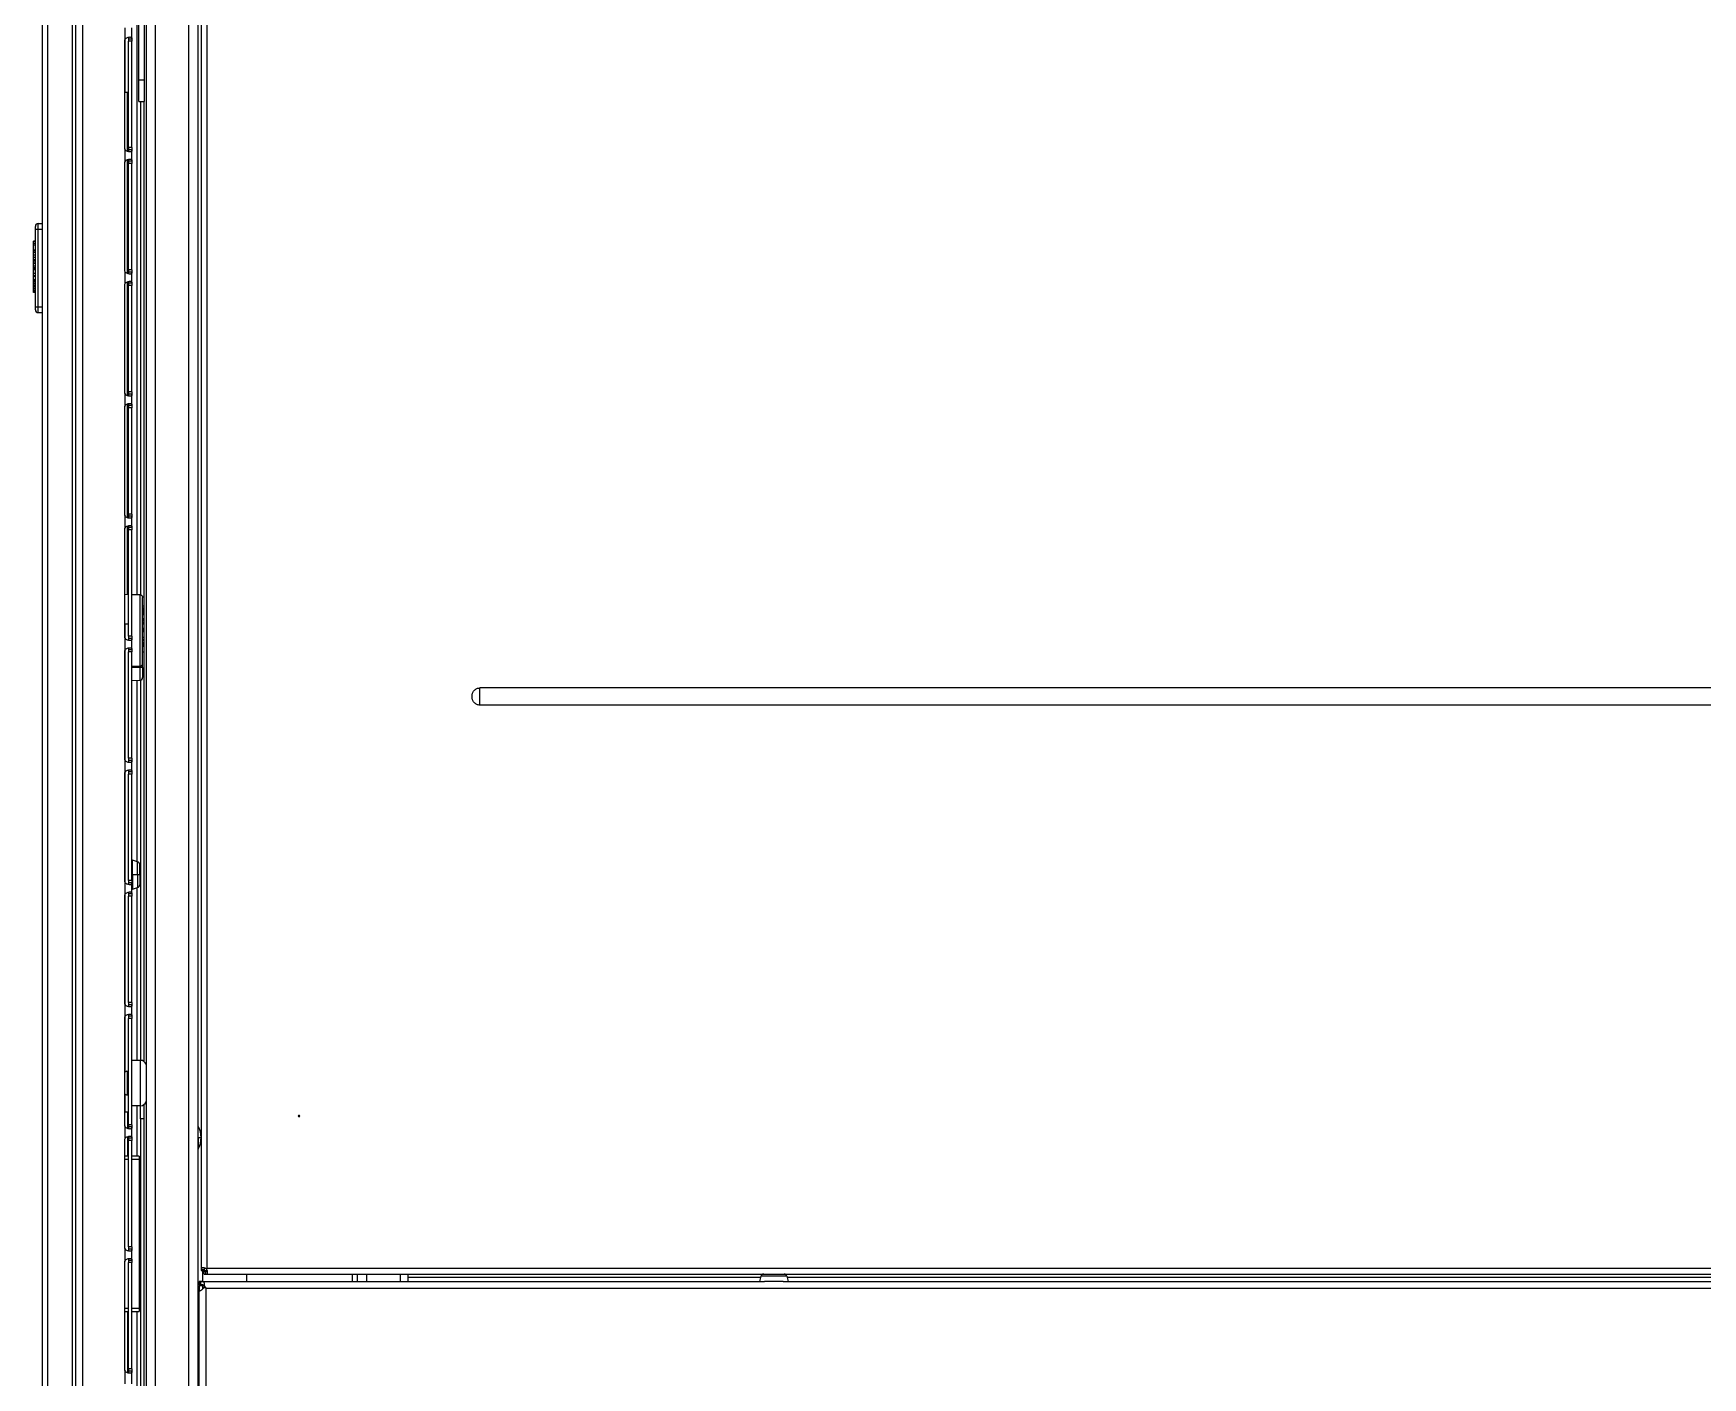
# Model space of a CAD drawing. Header units: millimetres. Extents: x 167 to 1022, y 285 to 720.
# Drawn here: x 396.8 to 454.9, y 388 to 434.8 of the extents above; entities that cross this region are included whole.
import ezdxf

# ---------------------------------------------------------------- set-up
doc = ezdxf.new("R2010")
doc.units = ezdxf.units.MM

msp = doc.modelspace()

# ---------------------------------------------------------------- linework, layer by layer
at = {"color": 7, "linetype": 'Continuous', "lineweight": 25}
for p, q in [((401.017, 484.129), (401.017, 288.629)), ((402.177, 484.129), (402.177, 288.629)), ((402.497, 484.129), (402.497, 288.629)), ((402.622, 473.849), (402.622, 391.789)), ((402.822, 391.829), (402.822, 473.809)), ((397.097, 319.579), (397.097, 456.479)), ((397.277, 319.579), (397.277, 456.479)), ((398.137, 319.579), (398.137, 456.479)), ((398.257, 319.579), (398.257, 456.479)), ((398.498, 319.579), (398.498, 456.479)), ((400.697, 456.479), (400.697, 319.579)), ((400.447, 433.179), (400.447, 436.379)), ((400.647, 433.179), (400.647, 436.379)), ((400.387, 415.276), (400.387, 435.659)), ((399.945, 434.529), (399.945, 430.829)), ((399.967, 434.608), (399.967, 435)), ((399.967, 432.754), (399.967, 434.608)), ((400.207, 434.608), (400.087, 434.608)), ((400.087, 434.608), (400.087, 434.529)), ((400.207, 434.529), (400.087, 434.529)), ((400.087, 430.829), (400.087, 434.529)), ((400.207, 434.608), (400.207, 435)), ((400.207, 434.608), (400.207, 434.529)), ((400.207, 430.829), (400.207, 434.529)), ((400.447, 432.429), (400.447, 433.179)), ((400.647, 433.179), (400.447, 433.179)), ((400.647, 432.429), (400.647, 433.179)), ((399.967, 432.754), (399.945, 432.754)), ((399.967, 432.754), (400.087, 432.754)), ((400.057, 430.694), (400.057, 432.754)), ((400.447, 432.429), (400.647, 432.429)), ((400.507, 432.429), (400.507, 415.269)), ((400.627, 432.429), (400.627, 399.029)), ((399.967, 430.358), (399.967, 430.75)), ((400.207, 430.829), (400.087, 430.829)), ((400.087, 430.829), (400.087, 430.75)), ((400.207, 430.75), (400.087, 430.75)), ((400.207, 430.829), (400.207, 430.75)), ((400.207, 430.358), (400.207, 430.75)), ((399.945, 430.279), (399.945, 426.579)), ((400.057, 426.444), (400.057, 430.414)), ((400.207, 430.358), (400.087, 430.358)), ((400.087, 430.358), (400.087, 430.279)), ((400.207, 430.279), (400.087, 430.279)), ((400.087, 426.579), (400.087, 430.279)), ((400.207, 430.358), (400.207, 430.279)), ((400.207, 426.579), (400.207, 430.279)), ((396.947, 427.989), (396.947, 428.189)), ((396.947, 428.189), (397.097, 428.189)), ((396.847, 427.578), (396.777, 427.578)), ((396.777, 427.557), (396.777, 427.578)), ((396.847, 427.557), (396.777, 427.557)), ((396.777, 427.493), (396.777, 427.557)), ((396.847, 427.989), (396.847, 428.089)), ((396.847, 425.289), (396.847, 427.989)), ((396.847, 427.989), (396.947, 427.989)), ((396.947, 425.289), (396.947, 427.989)), ((396.947, 427.989), (397.097, 427.989)), ((396.847, 427.493), (396.777, 427.493)), ((396.777, 427.429), (396.777, 427.493)), ((396.847, 427.429), (396.777, 427.429)), ((396.777, 427.259), (396.777, 427.429)), ((396.847, 427.259), (396.777, 427.259)), ((396.777, 427.238), (396.777, 427.259)), ((396.847, 427.238), (396.777, 427.238)), ((396.777, 427.174), (396.777, 427.238)), ((396.847, 427.174), (396.777, 427.174)), ((396.777, 427.089), (396.777, 427.174)), ((396.847, 427.089), (396.777, 427.089)), ((396.777, 427.004), (396.777, 427.089)), ((396.847, 427.004), (396.777, 427.004)), ((396.777, 426.919), (396.777, 427.004)), ((396.847, 426.919), (396.777, 426.919)), ((396.777, 426.876), (396.777, 426.919)), ((396.847, 426.876), (396.777, 426.876)), ((396.777, 426.812), (396.777, 426.876)), ((396.847, 426.812), (396.777, 426.812)), ((396.777, 426.791), (396.777, 426.812)), ((396.847, 426.791), (396.777, 426.791)), ((396.777, 426.706), (396.777, 426.791)), ((396.847, 426.706), (396.777, 426.706)), ((396.777, 426.642), (396.777, 426.706)), ((396.847, 426.642), (396.777, 426.642)), ((396.777, 426.6), (396.777, 426.642)), ((396.847, 426.6), (396.777, 426.6)), ((396.777, 426.578), (396.777, 426.6)), ((396.847, 426.578), (396.777, 426.578)), ((396.777, 426.443), (396.777, 426.578)), ((396.777, 426.373), (396.777, 426.443)), ((396.847, 426.443), (396.777, 426.443)), ((399.967, 426.108), (399.967, 426.5)), ((400.207, 426.579), (400.087, 426.579)), ((400.087, 426.579), (400.087, 426.5)), ((400.207, 426.5), (400.087, 426.5)), ((400.207, 426.579), (400.207, 426.5)), ((400.207, 426.108), (400.207, 426.5)), ((396.847, 426.373), (396.777, 426.373)), ((396.777, 426.345), (396.777, 426.373)), ((396.847, 426.345), (396.777, 426.345)), ((396.777, 426.232), (396.777, 426.345)), ((396.847, 426.232), (396.777, 426.232)), ((396.777, 426.218), (396.777, 426.232)), ((396.847, 426.218), (396.777, 426.218)), ((396.777, 426.19), (396.777, 426.218)), ((396.847, 426.19), (396.777, 426.19)), ((396.777, 426.148), (396.777, 426.19)), ((396.777, 426.092), (396.777, 426.148)), ((396.847, 426.148), (396.777, 426.148)), ((396.847, 426.092), (396.777, 426.092)), ((396.777, 426.078), (396.777, 426.092)), ((396.847, 426.078), (396.777, 426.078)), ((396.777, 426.022), (396.777, 426.078)), ((396.847, 426.022), (396.777, 426.022)), ((396.777, 425.979), (396.777, 426.022)), ((396.847, 425.979), (396.777, 425.979)), ((396.777, 425.923), (396.777, 425.979)), ((396.777, 425.867), (396.777, 425.923)), ((396.847, 425.923), (396.777, 425.923)), ((396.847, 425.867), (396.777, 425.867)), ((396.777, 425.825), (396.777, 425.867)), ((396.847, 425.825), (396.777, 425.825)), ((396.777, 425.797), (396.777, 425.825)), ((399.945, 426.029), (399.945, 422.329)), ((400.057, 422.194), (400.057, 426.164)), ((400.207, 426.108), (400.087, 426.108)), ((400.087, 426.108), (400.087, 426.029)), ((400.207, 426.029), (400.087, 426.029)), ((400.087, 422.329), (400.087, 426.029)), ((400.207, 426.108), (400.207, 426.029)), ((400.207, 422.329), (400.207, 426.029)), ((396.847, 425.797), (396.777, 425.797)), ((396.777, 425.783), (396.777, 425.797)), ((396.847, 425.783), (396.777, 425.783)), ((396.847, 425.189), (396.847, 425.289)), ((396.847, 425.289), (396.947, 425.289)), ((396.947, 425.089), (396.947, 425.289)), ((396.947, 425.289), (397.097, 425.289)), ((396.947, 425.089), (397.097, 425.089)), ((400.207, 422.329), (400.087, 422.329)), ((400.087, 422.329), (400.087, 422.25)), ((400.207, 422.329), (400.207, 422.25)), ((399.945, 421.779), (399.945, 418.079)), ((399.967, 421.858), (399.967, 422.25)), ((400.057, 417.944), (400.057, 421.914)), ((400.207, 422.25), (400.087, 422.25)), ((400.207, 421.858), (400.087, 421.858)), ((400.087, 421.858), (400.087, 421.779)), ((400.207, 421.779), (400.087, 421.779)), ((400.087, 418.079), (400.087, 421.779)), ((400.207, 421.858), (400.207, 422.25)), ((400.207, 421.858), (400.207, 421.779)), ((400.207, 418.079), (400.207, 421.779)), ((399.967, 417.608), (399.967, 418)), ((400.207, 418.079), (400.087, 418.079)), ((400.087, 418.079), (400.087, 418)), ((400.207, 418), (400.087, 418)), ((400.207, 418.079), (400.207, 418)), ((400.207, 417.608), (400.207, 418)), ((399.945, 417.529), (399.945, 413.829)), ((400.057, 415.285), (400.057, 417.664)), ((400.207, 417.608), (400.087, 417.608)), ((400.087, 417.608), (400.087, 417.529)), ((400.207, 417.529), (400.087, 417.529)), ((400.087, 413.829), (400.087, 417.529)), ((400.207, 417.608), (400.207, 417.529)), ((400.207, 413.829), (400.207, 417.529)), ((399.945, 415.288), (400.087, 415.284)), ((400.207, 415.281), (400.48, 415.274)), ((400.48, 415.274), (400.48, 412.784)), ((400.577, 412.884), (400.577, 415.174)), ((400.577, 414.879), (400.616, 414.879)), ((400.577, 414.812), (400.616, 414.812)), ((400.616, 414.812), (400.582, 414.629)), ((400.616, 414.879), (400.616, 414.812)), ((399.967, 414.254), (399.945, 414.254)), ((399.967, 414.254), (400.087, 414.254)), ((399.967, 413.75), (399.967, 414.254)), ((400.577, 414.629), (400.616, 414.629)), ((400.577, 414.579), (400.616, 414.579)), ((400.577, 414.452), (400.616, 414.379)), ((400.577, 414.379), (400.616, 414.379)), ((400.577, 414.312), (400.616, 414.312)), ((400.616, 414.312), (400.577, 414.239)), ((400.616, 414.629), (400.616, 414.579)), ((400.616, 414.379), (400.616, 414.312)), ((399.967, 413.358), (399.967, 413.75)), ((400.207, 413.829), (400.087, 413.829)), ((400.087, 413.829), (400.087, 413.75)), ((400.207, 413.75), (400.087, 413.75)), ((400.207, 413.829), (400.207, 413.75)), ((400.207, 413.358), (400.207, 413.75)), ((400.577, 414.104), (400.599, 414.104)), ((400.577, 414.096), (400.604, 414.096)), ((400.577, 414.071), (400.61, 414.071)), ((400.577, 414.037), (400.614, 414.037)), ((400.577, 413.996), (400.616, 413.996)), ((400.577, 413.796), (400.616, 413.796)), ((400.577, 413.729), (400.616, 413.729)), ((400.577, 413.679), (400.616, 413.679)), ((400.599, 414.104), (400.604, 414.096)), ((400.604, 414.096), (400.61, 414.071)), ((400.61, 414.071), (400.614, 414.037)), ((400.614, 414.037), (400.616, 413.996)), ((400.616, 413.996), (400.616, 413.796)), ((400.616, 413.729), (400.616, 413.679)), ((399.945, 413.279), (399.945, 409.579)), ((399.967, 409.5), (399.967, 413.358)), ((400.207, 413.358), (400.087, 413.358)), ((400.087, 413.358), (400.087, 413.279)), ((400.207, 413.279), (400.087, 413.279)), ((400.087, 409.579), (400.087, 413.279)), ((400.207, 413.358), (400.207, 413.279)), ((400.207, 409.579), (400.207, 413.279)), ((400.577, 413.612), (400.592, 413.612)), ((400.577, 413.604), (400.599, 413.604)), ((400.577, 413.587), (400.605, 413.587)), ((400.577, 413.554), (400.611, 413.554)), ((400.577, 413.521), (400.614, 413.521)), ((400.577, 413.479), (400.616, 413.479)), ((400.577, 413.279), (400.616, 413.279)), ((400.592, 413.612), (400.599, 413.604)), ((400.599, 413.604), (400.605, 413.587)), ((400.605, 413.587), (400.611, 413.554)), ((400.611, 413.554), (400.614, 413.521)), ((400.614, 413.521), (400.616, 413.479)), ((400.616, 413.479), (400.616, 413.279)), ((400.48, 412.784), (400.207, 412.777)), ((400.48, 412.739), (400.207, 412.739)), ((400.48, 412.784), (400.48, 412.739)), ((400.48, 412.739), (400.48, 412.294)), ((400.577, 412.739), (400.48, 412.739)), ((400.577, 412.739), (400.577, 412.884)), ((400.577, 412.739), (400.577, 412.394)), ((400.207, 412.287), (400.48, 412.294)), ((400.387, 405.984), (400.387, 412.292)), ((400.507, 412.299), (400.507, 399.069)), ((501.777, 412.028), (412.317, 412.028)), ((412.317, 411.43), (412.317, 412.028)), ((501.777, 411.43), (412.317, 411.43)), ((400.207, 409.579), (400.087, 409.579)), ((400.087, 409.579), (400.087, 409.5)), ((400.207, 409.579), (400.207, 409.5)), ((399.945, 409.029), (399.945, 405.329)), ((399.967, 409.108), (399.967, 409.5)), ((399.967, 405.25), (399.967, 409.108)), ((400.207, 409.5), (400.087, 409.5)), ((400.207, 409.108), (400.087, 409.108)), ((400.087, 409.108), (400.087, 409.029)), ((400.207, 409.029), (400.087, 409.029)), ((400.087, 405.329), (400.087, 409.029)), ((400.207, 409.108), (400.207, 409.5)), ((400.207, 409.108), (400.207, 409.029)), ((400.207, 405.329), (400.207, 409.029)), ((400.227, 405.739), (400.207, 405.739)), ((400.227, 405.529), (400.207, 405.529)), ((400.405, 405.979), (400.227, 406.029)), ((400.227, 405.529), (400.227, 406.029)), ((400.405, 405.529), (400.227, 405.529)), ((400.227, 405.529), (400.227, 405.029)), ((400.405, 405.529), (400.405, 405.979)), ((400.477, 405.529), (400.405, 405.529)), ((400.405, 405.529), (400.405, 405.079)), ((400.477, 405.529), (400.477, 405.883)), ((400.477, 405.529), (400.477, 405.175)), ((399.967, 404.858), (399.967, 405.25)), ((400.207, 405.329), (400.087, 405.329)), ((400.087, 405.329), (400.087, 405.25)), ((400.207, 405.25), (400.087, 405.25)), ((400.207, 405.329), (400.207, 405.25)), ((400.207, 405.319), (400.227, 405.319)), ((400.207, 404.858), (400.207, 405.25)), ((400.227, 405.029), (400.405, 405.079)), ((400.387, 399.069), (400.387, 405.074)), ((399.945, 404.779), (399.945, 401.079)), ((399.967, 401), (399.967, 404.858)), ((400.207, 404.858), (400.087, 404.858)), ((400.087, 404.858), (400.087, 404.779)), ((400.207, 404.779), (400.087, 404.779)), ((400.087, 401.079), (400.087, 404.779)), ((400.207, 404.858), (400.207, 404.779)), ((400.207, 401.079), (400.207, 404.779)), ((399.967, 400.608), (399.967, 401)), ((400.207, 401.079), (400.087, 401.079)), ((400.087, 401.079), (400.087, 401)), ((400.207, 401), (400.087, 401)), ((400.207, 401.079), (400.207, 401)), ((400.207, 400.608), (400.207, 401)), ((399.945, 400.529), (399.945, 396.829)), ((399.967, 398.666), (399.967, 400.608)), ((400.207, 400.608), (400.087, 400.608)), ((400.087, 400.608), (400.087, 400.529)), ((400.207, 400.529), (400.087, 400.529)), ((400.087, 396.829), (400.087, 400.529)), ((400.207, 400.608), (400.207, 400.529)), ((400.207, 396.829), (400.207, 400.529)), ((399.945, 398.656), (400.047, 398.704)), ((400.047, 398.704), (400.047, 397.854)), ((400.047, 398.619), (400.087, 398.619)), ((400.507, 399.069), (400.207, 399.069)), ((400.507, 397.489), (400.507, 399.069)), ((400.047, 397.939), (400.087, 397.939)), ((399.945, 397.902), (400.047, 397.854)), ((399.967, 397.279), (399.967, 397.892)), ((400.507, 397.489), (400.207, 397.489)), ((400.387, 395.729), (400.387, 397.489)), ((400.507, 397.029), (400.507, 397.489)), ((400.627, 397.529), (400.627, 397.029)), ((399.967, 397.279), (399.945, 397.279)), ((399.967, 397.279), (400.087, 397.279)), ((400.057, 397.279), (400.057, 396.694)), ((400.207, 396.829), (400.087, 396.829)), ((400.087, 396.829), (400.087, 396.75)), ((400.207, 396.829), (400.207, 396.75)), ((400.627, 397.029), (400.507, 397.029)), ((400.507, 397.029), (400.507, 385.479)), ((400.627, 397.029), (400.627, 385.419)), ((402.517, 396.379), (402.517, 396.779)), ((399.945, 396.279), (399.945, 392.579)), ((399.967, 396.358), (399.967, 396.75)), ((400.057, 396.414), (400.057, 395.729)), ((400.207, 396.75), (400.087, 396.75)), ((400.207, 396.358), (400.087, 396.358)), ((400.087, 396.358), (400.087, 396.279)), ((400.207, 396.279), (400.087, 396.279)), ((400.087, 392.579), (400.087, 396.279)), ((400.207, 396.358), (400.207, 396.75)), ((400.207, 396.358), (400.207, 396.279)), ((400.207, 392.579), (400.207, 396.279)), ((402.517, 396.709), (402.497, 396.709)), ((402.497, 396.379), (402.517, 396.379)), ((402.517, 396.379), (402.617, 396.379)), ((402.517, 396.379), (402.517, 395.979)), ((400.087, 395.729), (399.945, 395.729)), ((399.945, 395.629), (400.087, 395.629)), ((400.457, 395.729), (400.207, 395.729)), ((400.207, 395.629), (400.457, 395.629)), ((400.457, 395.729), (400.457, 395.629)), ((400.457, 395.629), (400.457, 390.429)), ((402.497, 396.049), (402.517, 396.049)), ((399.967, 392.108), (399.967, 392.5)), ((400.207, 392.579), (400.087, 392.579)), ((400.087, 392.579), (400.087, 392.5)), ((400.207, 392.5), (400.087, 392.5)), ((400.207, 392.579), (400.207, 392.5)), ((400.207, 392.108), (400.207, 392.5)), ((399.945, 392.029), (399.945, 388.329)), ((400.207, 392.108), (400.087, 392.108)), ((400.087, 392.108), (400.087, 392.029)), ((400.207, 392.029), (400.087, 392.029)), ((400.087, 388.329), (400.087, 392.029)), ((400.207, 392.108), (400.207, 392.029)), ((400.207, 388.329), (400.207, 392.029)), ((402.622, 391.789), (402.722, 391.789)), ((402.622, 391.789), (402.622, 391.754)), ((402.622, 391.754), (402.722, 391.754)), ((402.667, 391.754), (402.667, 391.379)), ((402.722, 391.789), (402.722, 391.754)), ((402.722, 391.754), (402.822, 391.754)), ((402.722, 391.629), (402.722, 391.729)), ((402.722, 391.729), (402.783, 391.729)), ((402.722, 391.629), (402.783, 391.629)), ((402.783, 391.629), (402.783, 391.729)), ((402.783, 391.629), (511.312, 391.629)), ((402.787, 391.817), (402.822, 391.829)), ((402.811, 391.793), (402.822, 391.829)), ((511.272, 391.829), (402.822, 391.829)), ((404.197, 391.629), (404.197, 391.379)), ((407.877, 391.629), (407.877, 391.379)), ((408.047, 391.629), (408.047, 391.379)), ((408.367, 391.629), (408.367, 391.379)), ((409.547, 391.629), (409.547, 391.379)), ((409.822, 391.529), (409.822, 391.629)), ((422.097, 391.556), (422.047, 391.379)), ((422.997, 391.556), (422.097, 391.556)), ((422.997, 391.556), (423.047, 391.379)), ((402.547, 391.379), (402.547, 391.259)), ((402.596, 391.379), (402.547, 391.379)), ((402.596, 391.259), (402.547, 391.259)), ((402.547, 391.229), (402.547, 391.042)), ((402.547, 391.229), (402.667, 391.229)), ((402.547, 381.716), (402.547, 391.042)), ((402.596, 391.379), (422.223, 391.379)), ((402.596, 391.379), (402.596, 391.259)), ((402.667, 391.255), (402.667, 391.229)), ((402.667, 391.229), (402.667, 391.11)), ((402.687, 391.139), (402.687, 391.248)), ((402.702, 391.16), (402.745, 391.16)), ((402.787, 391.139), (402.702, 391.16)), ((402.735, 391.22), (402.735, 391.179)), ((402.787, 391.139), (402.735, 391.22)), ((402.787, 381.619), (402.787, 391.139)), ((402.787, 391.139), (511.307, 391.139)), ((409.822, 391.379), (409.822, 391.529)), ((409.822, 391.529), (422.09, 391.529)), ((422.872, 391.379), (422.223, 391.379)), ((422.872, 391.379), (491.223, 391.379)), ((423.005, 391.529), (491.09, 391.529)), ((400.087, 390.429), (399.945, 390.429)), ((400.457, 390.429), (400.207, 390.429)), ((400.457, 390.429), (400.457, 390.329)), ((399.945, 390.329), (400.087, 390.329)), ((400.057, 390.329), (400.057, 388.194)), ((400.207, 390.329), (400.457, 390.329)), ((400.387, 385.479), (400.387, 390.329)), ((399.967, 387.808), (399.967, 388.25)), ((400.207, 388.329), (400.087, 388.329)), ((400.087, 388.329), (400.087, 388.25)), ((400.207, 388.25), (400.087, 388.25)), ((400.207, 388.329), (400.207, 388.25)), ((400.207, 387.808), (400.207, 388.25))]:
    msp.add_line(p, q, dxfattribs=at)
for centre, radius, start, end in [((400.095, 434.529), 0.15, 148.37084, 180), ((400.095, 430.829), 0.15, 180, 211.62916), ((400.095, 430.279), 0.15, 148.37084, 180), ((396.947, 428.089), 0.1, 90, 180), ((400.095, 426.579), 0.15, 180, 211.62916), ((400.095, 426.029), 0.15, 148.37084, 180), ((396.947, 425.189), 0.1, 180, 270), ((400.095, 422.329), 0.15, 180, 211.62916), ((400.095, 421.779), 0.15, 148.37084, 180), ((400.095, 418.079), 0.15, 180, 211.62916), ((400.095, 417.529), 0.15, 148.37084, 180), ((400.095, 413.829), 0.15, 180, 211.62916), ((400.095, 413.279), 0.15, 148.37084, 180), ((400.477, 412.394), 0.1, 271.5, 0), ((400.095, 409.579), 0.15, 180, 211.62916), ((400.095, 409.029), 0.15, 148.37084, 180), ((400.377, 405.883), 0.1, 0, 74.23945), ((400.095, 405.329), 0.15, 180, 211.62916), ((400.377, 405.175), 0.1, 285.76055, 0), ((400.095, 404.779), 0.15, 148.37084, 180), ((400.095, 401.079), 0.15, 180, 211.62916), ((400.095, 400.529), 0.15, 148.37084, 180), ((400.507, 398.869), 0.2, 18.19487, 90), ((400.507, 397.689), 0.2, 270, 341.80513), ((400.095, 396.829), 0.15, 180, 211.62916), ((401.767, 396.379), 0.85, 0, 28.07249), ((406.022, 397.129), 0.025, 0, 180), ((406.022, 397.129), 0.025, 180, 0), ((406.077, 397.189), 0.08, 209.67834, 245.30076), ((400.095, 396.279), 0.15, 148.37084, 180), ((401.767, 396.379), 0.85, 331.92751, 0), ((400.095, 392.579), 0.15, 180, 211.62916), ((400.095, 392.029), 0.15, 148.37084, 180), ((422.194, 391.529), 0.1, 90, 164.23945), ((422.901, 391.529), 0.1, 15.76055, 90), ((400.095, 388.329), 0.15, 180, 211.62916)]:
    msp.add_arc(centre, radius, start, end, dxfattribs=at)
for points, knots in [([(399.967, 434.608), (399.98, 434.619), (400.006, 434.642), (400.052, 434.664), (400.098, 434.676), (400.138, 434.68), (400.171, 434.676), (400.194, 434.664), (400.206, 434.642), (400.207, 434.619), (400.207, 434.608)], [0, 0, 0, 0, 0.124904, 0.249931, 0.374965, 0.5, 0.625035, 0.750069, 0.875096, 1, 1, 1, 1]), ([(400.082, 434.657), (400.084, 434.65), (400.087, 434.635), (400.087, 434.617), (400.087, 434.608)], [0, 0, 0, 0, 0.494588, 1, 1, 1, 1]), ([(400.207, 430.75), (400.207, 430.739), (400.206, 430.715), (400.194, 430.694), (400.171, 430.682), (400.138, 430.678), (400.098, 430.682), (400.052, 430.694), (400.006, 430.715), (399.98, 430.739), (399.967, 430.75)], [0, 0, 0, 0, 0.124904, 0.249931, 0.374965, 0.5, 0.625035, 0.750069, 0.875096, 1, 1, 1, 1]), ([(400.087, 430.75), (400.087, 430.741), (400.087, 430.723), (400.084, 430.701), (400.077, 430.693), (400.074, 430.689)], [0, 0, 0, 0, 0.370486, 0.74056, 1, 1, 1, 1]), ([(399.967, 430.358), (399.98, 430.369), (400.006, 430.392), (400.052, 430.414), (400.098, 430.426), (400.138, 430.43), (400.171, 430.426), (400.194, 430.414), (400.206, 430.392), (400.207, 430.369), (400.207, 430.358)], [0, 0, 0, 0, 0.124904, 0.249931, 0.374965, 0.5, 0.625035, 0.750069, 0.875096, 1, 1, 1, 1]), ([(400.082, 430.407), (400.084, 430.4), (400.087, 430.385), (400.087, 430.367), (400.087, 430.358)], [0, 0, 0, 0, 0.494588, 1, 1, 1, 1]), ([(400.207, 426.5), (400.207, 426.489), (400.206, 426.465), (400.194, 426.444), (400.171, 426.432), (400.138, 426.428), (400.098, 426.432), (400.052, 426.444), (400.006, 426.465), (399.98, 426.489), (399.967, 426.5)], [0, 0, 0, 0, 0.124904, 0.249931, 0.374965, 0.5, 0.625035, 0.750069, 0.875096, 1, 1, 1, 1]), ([(400.087, 426.5), (400.087, 426.491), (400.087, 426.473), (400.084, 426.451), (400.077, 426.443), (400.074, 426.439)], [0, 0, 0, 0, 0.370486, 0.74056, 1, 1, 1, 1]), ([(399.967, 426.108), (399.98, 426.119), (400.006, 426.142), (400.052, 426.164), (400.098, 426.176), (400.138, 426.18), (400.171, 426.176), (400.194, 426.164), (400.206, 426.142), (400.207, 426.119), (400.207, 426.108)], [0, 0, 0, 0, 0.124904, 0.249931, 0.374965, 0.5, 0.625035, 0.750069, 0.875096, 1, 1, 1, 1]), ([(400.082, 426.157), (400.084, 426.15), (400.087, 426.135), (400.087, 426.117), (400.087, 426.108)], [0, 0, 0, 0, 0.494588, 1, 1, 1, 1]), ([(400.207, 422.25), (400.207, 422.239), (400.206, 422.215), (400.194, 422.194), (400.171, 422.182), (400.138, 422.178), (400.098, 422.182), (400.052, 422.194), (400.006, 422.215), (399.98, 422.239), (399.967, 422.25)], [0, 0, 0, 0, 0.124904, 0.249931, 0.374965, 0.5, 0.625035, 0.750069, 0.875096, 1, 1, 1, 1]), ([(399.967, 421.858), (399.98, 421.869), (400.006, 421.892), (400.052, 421.914), (400.098, 421.926), (400.138, 421.93), (400.171, 421.926), (400.194, 421.914), (400.206, 421.892), (400.207, 421.869), (400.207, 421.858)], [0, 0, 0, 0, 0.124904, 0.249931, 0.374965, 0.5, 0.625035, 0.750069, 0.875096, 1, 1, 1, 1]), ([(400.087, 422.25), (400.087, 422.241), (400.087, 422.223), (400.084, 422.201), (400.077, 422.193), (400.074, 422.189)], [0, 0, 0, 0, 0.370486, 0.74056, 1, 1, 1, 1]), ([(400.082, 421.907), (400.084, 421.9), (400.087, 421.885), (400.087, 421.867), (400.087, 421.858)], [0, 0, 0, 0, 0.494588, 1, 1, 1, 1]), ([(400.207, 418), (400.207, 417.989), (400.206, 417.965), (400.194, 417.944), (400.171, 417.932), (400.138, 417.928), (400.098, 417.932), (400.052, 417.944), (400.006, 417.965), (399.98, 417.989), (399.967, 418)], [0, 0, 0, 0, 0.124904, 0.249931, 0.374965, 0.5, 0.625035, 0.750069, 0.875096, 1, 1, 1, 1]), ([(400.087, 418), (400.087, 417.991), (400.087, 417.973), (400.084, 417.951), (400.077, 417.943), (400.074, 417.939)], [0, 0, 0, 0, 0.370486, 0.74056, 1, 1, 1, 1]), ([(399.967, 417.608), (399.98, 417.619), (400.006, 417.642), (400.052, 417.664), (400.098, 417.676), (400.138, 417.68), (400.171, 417.676), (400.194, 417.664), (400.206, 417.642), (400.207, 417.619), (400.207, 417.608)], [0, 0, 0, 0, 0.124904, 0.249931, 0.374965, 0.5, 0.625035, 0.750069, 0.875096, 1, 1, 1, 1]), ([(400.082, 417.657), (400.084, 417.65), (400.087, 417.635), (400.087, 417.617), (400.087, 417.608)], [0, 0, 0, 0, 0.494588, 1, 1, 1, 1]), ([(400.48, 415.274), (400.488, 415.273), (400.504, 415.272), (400.524, 415.263), (400.541, 415.252), (400.559, 415.233), (400.574, 415.207), (400.576, 415.185), (400.577, 415.174)], [0, 0, 0, 0, 0.124842, 0.249817, 0.374919, 0.5001, 0.749931, 1, 1, 1, 1]), ([(400.207, 413.75), (400.207, 413.739), (400.206, 413.715), (400.194, 413.694), (400.171, 413.682), (400.138, 413.678), (400.098, 413.682), (400.052, 413.694), (400.006, 413.715), (399.98, 413.739), (399.967, 413.75)], [0, 0, 0, 0, 0.124904, 0.249931, 0.374965, 0.5, 0.625035, 0.750069, 0.875096, 1, 1, 1, 1]), ([(400.087, 413.75), (400.087, 413.741), (400.087, 413.723), (400.084, 413.701), (400.077, 413.693), (400.074, 413.689)], [0, 0, 0, 0, 0.370486, 0.74056, 1, 1, 1, 1]), ([(399.967, 413.358), (399.98, 413.369), (400.006, 413.392), (400.052, 413.414), (400.098, 413.426), (400.138, 413.43), (400.171, 413.426), (400.194, 413.414), (400.206, 413.392), (400.207, 413.369), (400.207, 413.358)], [0, 0, 0, 0, 0.124904, 0.249931, 0.374965, 0.5, 0.625035, 0.750069, 0.875096, 1, 1, 1, 1]), ([(400.082, 413.407), (400.084, 413.4), (400.087, 413.385), (400.087, 413.367), (400.087, 413.358)], [0, 0, 0, 0, 0.494588, 1, 1, 1, 1]), ([(400.48, 412.784), (400.488, 412.785), (400.504, 412.786), (400.524, 412.795), (400.541, 412.806), (400.559, 412.824), (400.574, 412.851), (400.576, 412.873), (400.577, 412.884)], [0, 0, 0, 0, 0.1248419, 0.2498168, 0.3749187, 0.5000996, 0.7499314, 1, 1, 1, 1]), ([(412.317, 411.43), (412.299, 411.431), (412.261, 411.434), (412.207, 411.452), (412.158, 411.481), (412.116, 411.519), (412.083, 411.565), (412.052, 411.634), (412.045, 411.729), (412.052, 411.824), (412.083, 411.893), (412.116, 411.939), (412.158, 411.977), (412.207, 412.006), (412.261, 412.024), (412.299, 412.026), (412.317, 412.028)], [0, 0, 0, 0, 0.06256, 0.125122, 0.187681, 0.250233, 0.312772, 0.375302, 0.499999, 0.624697, 0.687227, 0.749766, 0.812319, 0.874878, 0.93744, 1, 1, 1, 1]), ([(400.207, 409.5), (400.207, 409.489), (400.206, 409.465), (400.194, 409.444), (400.171, 409.432), (400.138, 409.428), (400.098, 409.432), (400.052, 409.444), (400.006, 409.465), (399.98, 409.489), (399.967, 409.5)], [0, 0, 0, 0, 0.124904, 0.249931, 0.374965, 0.5, 0.625035, 0.750069, 0.875096, 1, 1, 1, 1]), ([(399.967, 409.108), (399.98, 409.119), (400.006, 409.142), (400.052, 409.164), (400.098, 409.176), (400.138, 409.18), (400.171, 409.176), (400.194, 409.164), (400.206, 409.142), (400.207, 409.119), (400.207, 409.108)], [0, 0, 0, 0, 0.124904, 0.249931, 0.374965, 0.5, 0.625035, 0.750069, 0.875096, 1, 1, 1, 1]), ([(400.087, 409.5), (400.087, 409.491), (400.087, 409.473), (400.084, 409.451), (400.077, 409.443), (400.074, 409.439)], [0, 0, 0, 0, 0.370486, 0.74056, 1, 1, 1, 1]), ([(400.082, 409.157), (400.084, 409.15), (400.087, 409.135), (400.087, 409.117), (400.087, 409.108)], [0, 0, 0, 0, 0.494588, 1, 1, 1, 1]), ([(400.207, 405.25), (400.207, 405.239), (400.206, 405.215), (400.194, 405.194), (400.171, 405.182), (400.138, 405.178), (400.098, 405.182), (400.052, 405.194), (400.006, 405.215), (399.98, 405.239), (399.967, 405.25)], [0, 0, 0, 0, 0.1249043, 0.2499309, 0.374965, 0.5, 0.625035, 0.7500691, 0.8750957, 1, 1, 1, 1]), ([(399.967, 404.858), (399.98, 404.869), (400.006, 404.892), (400.052, 404.914), (400.098, 404.926), (400.138, 404.93), (400.171, 404.926), (400.194, 404.914), (400.206, 404.892), (400.207, 404.869), (400.207, 404.858)], [0, 0, 0, 0, 0.124904, 0.249931, 0.374965, 0.5, 0.625035, 0.750069, 0.875096, 1, 1, 1, 1]), ([(400.087, 405.25), (400.087, 405.241), (400.087, 405.223), (400.084, 405.201), (400.077, 405.193), (400.074, 405.189)], [0, 0, 0, 0, 0.370486, 0.74056, 1, 1, 1, 1]), ([(400.082, 404.907), (400.084, 404.9), (400.087, 404.885), (400.087, 404.867), (400.087, 404.858)], [0, 0, 0, 0, 0.494588, 1, 1, 1, 1]), ([(400.207, 401), (400.207, 400.989), (400.206, 400.965), (400.194, 400.944), (400.171, 400.932), (400.138, 400.928), (400.098, 400.932), (400.052, 400.944), (400.006, 400.965), (399.98, 400.989), (399.967, 401)], [0, 0, 0, 0, 0.124904, 0.249931, 0.374965, 0.5, 0.625035, 0.750069, 0.875096, 1, 1, 1, 1]), ([(400.087, 401), (400.087, 400.991), (400.087, 400.973), (400.084, 400.951), (400.077, 400.943), (400.074, 400.939)], [0, 0, 0, 0, 0.370486, 0.74056, 1, 1, 1, 1]), ([(399.967, 400.608), (399.98, 400.619), (400.006, 400.642), (400.052, 400.664), (400.098, 400.676), (400.138, 400.68), (400.171, 400.676), (400.194, 400.664), (400.206, 400.642), (400.207, 400.619), (400.207, 400.608)], [0, 0, 0, 0, 0.124904, 0.249931, 0.374965, 0.5, 0.625035, 0.750069, 0.875096, 1, 1, 1, 1]), ([(400.082, 400.657), (400.084, 400.65), (400.087, 400.635), (400.087, 400.617), (400.087, 400.608)], [0, 0, 0, 0, 0.494588, 1, 1, 1, 1]), ([(400.207, 396.75), (400.207, 396.739), (400.206, 396.715), (400.194, 396.694), (400.171, 396.682), (400.138, 396.678), (400.098, 396.682), (400.052, 396.694), (400.006, 396.715), (399.98, 396.739), (399.967, 396.75)], [0, 0, 0, 0, 0.124904, 0.249931, 0.374965, 0.5, 0.625035, 0.750069, 0.875096, 1, 1, 1, 1]), ([(399.967, 396.358), (399.98, 396.369), (400.006, 396.392), (400.052, 396.414), (400.098, 396.426), (400.138, 396.43), (400.171, 396.426), (400.194, 396.414), (400.206, 396.392), (400.207, 396.369), (400.207, 396.358)], [0, 0, 0, 0, 0.124904, 0.249931, 0.374965, 0.5, 0.625035, 0.750069, 0.875096, 1, 1, 1, 1]), ([(400.087, 396.75), (400.087, 396.741), (400.087, 396.723), (400.084, 396.701), (400.077, 396.693), (400.074, 396.689)], [0, 0, 0, 0, 0.3704861, 0.74056, 1, 1, 1, 1]), ([(400.082, 396.407), (400.084, 396.4), (400.087, 396.385), (400.087, 396.367), (400.087, 396.358)], [0, 0, 0, 0, 0.494588, 1, 1, 1, 1]), ([(400.207, 392.5), (400.207, 392.489), (400.206, 392.465), (400.194, 392.444), (400.171, 392.432), (400.138, 392.428), (400.098, 392.432), (400.052, 392.444), (400.006, 392.465), (399.98, 392.489), (399.967, 392.5)], [0, 0, 0, 0, 0.124904, 0.249931, 0.374965, 0.5, 0.625035, 0.750069, 0.875096, 1, 1, 1, 1]), ([(399.967, 392.108), (399.98, 392.119), (400.006, 392.142), (400.052, 392.164), (400.098, 392.176), (400.138, 392.18), (400.171, 392.176), (400.194, 392.164), (400.206, 392.142), (400.207, 392.119), (400.207, 392.108)], [0, 0, 0, 0, 0.124904, 0.249931, 0.374965, 0.5, 0.625035, 0.750069, 0.875096, 1, 1, 1, 1]), ([(400.087, 392.5), (400.087, 392.491), (400.087, 392.473), (400.084, 392.451), (400.077, 392.443), (400.074, 392.439)], [0, 0, 0, 0, 0.3704861, 0.74056, 1, 1, 1, 1]), ([(400.082, 392.157), (400.084, 392.15), (400.087, 392.135), (400.087, 392.117), (400.087, 392.108)], [0, 0, 0, 0, 0.494588, 1, 1, 1, 1]), ([(402.787, 391.817), (402.776, 391.823), (402.754, 391.834), (402.721, 391.844), (402.691, 391.848), (402.665, 391.848), (402.645, 391.842), (402.631, 391.831), (402.623, 391.814), (402.623, 391.797), (402.622, 391.789)], [0, 0, 0, 0, 0.124997, 0.250018, 0.375034, 0.500051, 0.625067, 0.750084, 0.875083, 1, 1, 1, 1]), ([(402.755, 391.848), (402.75, 391.847), (402.74, 391.847), (402.73, 391.838), (402.723, 391.821), (402.723, 391.802), (402.722, 391.789)], [0, 0, 0, 0, 0.195658, 0.396881, 0.598378, 1, 1, 1, 1]), ([(402.783, 391.629), (402.791, 391.629), (402.808, 391.63), (402.824, 391.637), (402.836, 391.651), (402.841, 391.671), (402.842, 391.697), (402.837, 391.728), (402.828, 391.761), (402.817, 391.782), (402.811, 391.793)], [0, 0, 0, 0, 0.124917, 0.249916, 0.374933, 0.499949, 0.624966, 0.749982, 0.875003, 1, 1, 1, 1]), ([(402.783, 391.729), (402.795, 391.729), (402.814, 391.73), (402.829, 391.735), (402.832, 391.739), (402.833, 391.74)], [0, 0, 0, 0, 0.6200743, 0.9311711, 1, 1, 1, 1]), ([(402.811, 391.793), (402.807, 391.798), (402.801, 391.808), (402.791, 391.815), (402.787, 391.817)], [0, 0, 0, 0, 0.560027, 1, 1, 1, 1]), ([(402.702, 391.16), (402.696, 391.148), (402.682, 391.125), (402.654, 391.097), (402.627, 391.075), (402.6, 391.058), (402.578, 391.046), (402.561, 391.04), (402.55, 391.038), (402.548, 391.041), (402.547, 391.042)], [0, 0, 0, 0, 0.124936, 0.249934, 0.374949, 0.499962, 0.624977, 0.749985, 0.874993, 1, 1, 1, 1]), ([(402.735, 391.22), (402.736, 391.233), (402.739, 391.26), (402.735, 391.295), (402.727, 391.326), (402.714, 391.349), (402.694, 391.365), (402.668, 391.375), (402.636, 391.379), (402.609, 391.379), (402.596, 391.379)], [0, 0, 0, 0, 0.125016, 0.250035, 0.375053, 0.500081, 0.625103, 0.750124, 0.875107, 1, 1, 1, 1]), ([(402.737, 391.206), (402.735, 391.213), (402.732, 391.227), (402.718, 391.241), (402.692, 391.254), (402.651, 391.259), (402.614, 391.259), (402.596, 391.259)], [0, 0, 0, 0, 0.133284, 0.277711, 0.422328, 0.710839, 1, 1, 1, 1]), ([(400.207, 388.25), (400.207, 388.239), (400.206, 388.215), (400.194, 388.194), (400.171, 388.182), (400.138, 388.178), (400.098, 388.182), (400.052, 388.194), (400.006, 388.215), (399.98, 388.239), (399.967, 388.25)], [0, 0, 0, 0, 0.124904, 0.249931, 0.374965, 0.5, 0.625035, 0.750069, 0.875096, 1, 1, 1, 1]), ([(400.087, 388.25), (400.087, 388.241), (400.087, 388.223), (400.084, 388.201), (400.077, 388.193), (400.074, 388.189)], [0, 0, 0, 0, 0.370486, 0.74056, 1, 1, 1, 1])]:
    msp.add_open_spline(points, degree=3, knots=knots, dxfattribs=at)

doc.saveas('drawing.dxf')
